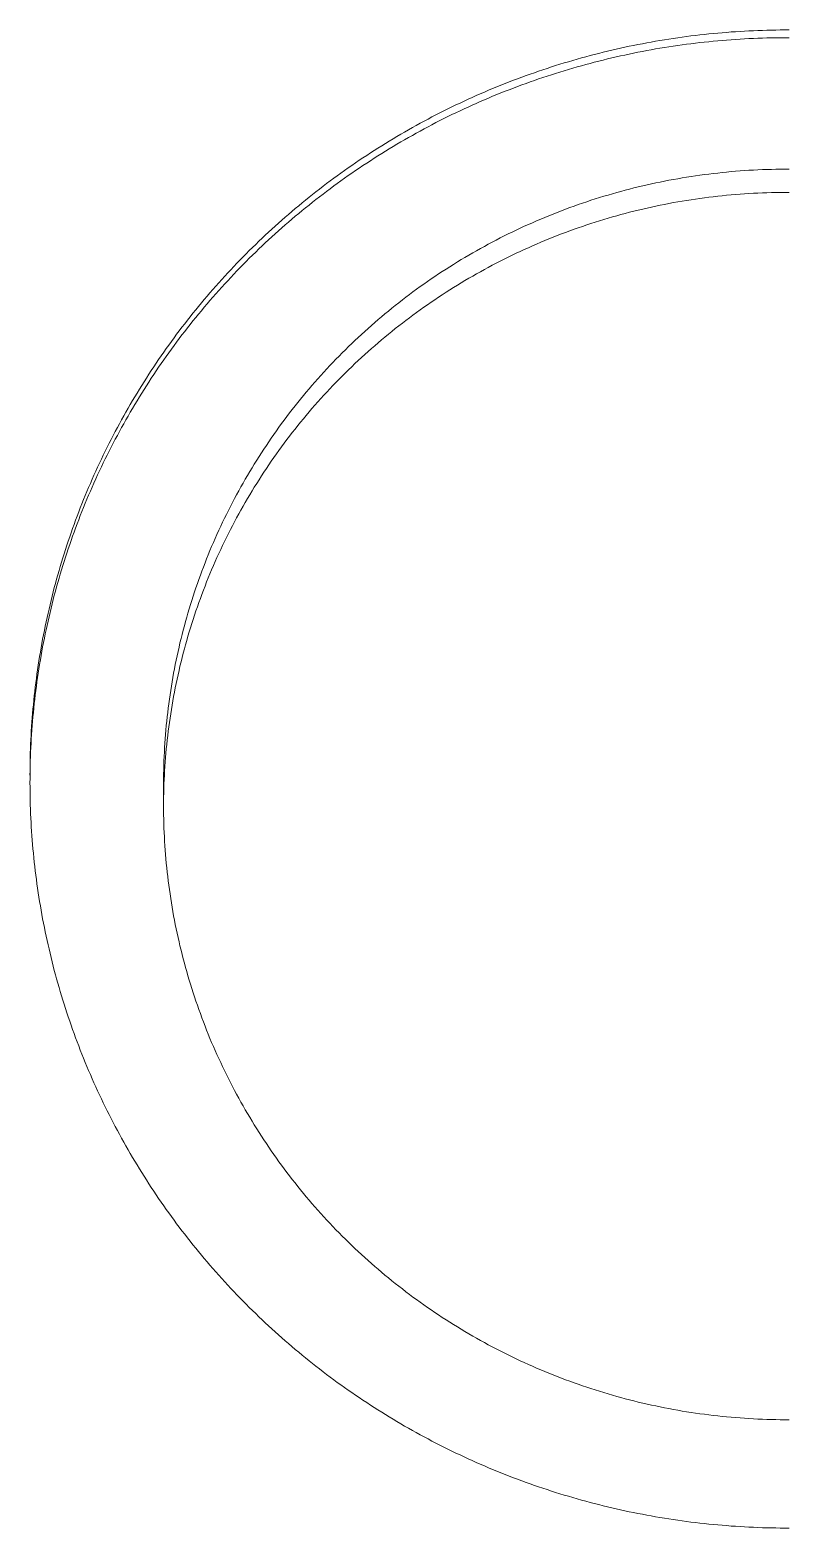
# Model space of a CAD drawing. Extents: x 65572 to 72871, y 30718 to 33858.
# Drawn here: x 65948.672 to 65949.342, y 32361.401 to 32362.726 of the extents above; entities that cross this region are included whole.
import ezdxf

# ---------------------------------------------------------------- set-up
doc = ezdxf.new("R2010")
doc.units = 0
doc.header["$LTSCALE"] = 0.5
doc.header["$MEASUREMENT"] = 0
doc.layers.get('0').update_dxf_attribs({"color": 20, "linetype": 'CONTINUOUS'})
doc.layers.add('Layout', color=154, linetype='CONTINUOUS', lineweight=5)

# ---------------------------------------------------------------- blocks, each defined once
blk = doc.blocks.new('button')
at = {"color": 0}
blk.add_line((66702.988, 37134.259), (66702.988, 37134.78), dxfattribs=at)
for points in [[(66717.039, 37151.696), (66716.938, 37151.696), (66716.837, 37151.695), (66716.737, 37151.694), (66716.636, 37151.692), (66716.536, 37151.69), (66716.435, 37151.687), (66716.335, 37151.683), (66716.234, 37151.679), (66716.134, 37151.675), (66716.033, 37151.669), (66715.933, 37151.663), (66715.833, 37151.657), (66715.732, 37151.65), (66715.632, 37151.642), (66715.532, 37151.634), (66715.431, 37151.625), (66715.331, 37151.616), (66715.231, 37151.606), (66715.131, 37151.596), (66715.031, 37151.584), (66714.931, 37151.573), (66714.832, 37151.56), (66714.732, 37151.548), (66714.632, 37151.534), (66714.533, 37151.52), (66714.433, 37151.506), (66714.334, 37151.49), (66714.235, 37151.475), (66714.135, 37151.458), (66714.036, 37151.441), (66713.937, 37151.424), (66713.838, 37151.406), (66713.74, 37151.387), (66713.641, 37151.368), (66713.542, 37151.348), (66713.444, 37151.328), (66713.346, 37151.307), (66713.247, 37151.285), (66713.149, 37151.263), (66713.052, 37151.241), (66712.954, 37151.217), (66712.856, 37151.194), (66712.759, 37151.169), (66712.661, 37151.144), (66712.564, 37151.119), (66712.467, 37151.093), (66712.37, 37151.066), (66712.273, 37151.039), (66712.177, 37151.011), (66712.081, 37150.983), (66711.984, 37150.954), (66711.888, 37150.925), (66711.792, 37150.895), (66711.697, 37150.864), (66711.601, 37150.833), (66711.506, 37150.801), (66711.411, 37150.769), (66711.316, 37150.736), (66711.221, 37150.703), (66711.127, 37150.669), (66711.032, 37150.635), (66710.938, 37150.6), (66710.844, 37150.564), (66710.751, 37150.528), (66710.657, 37150.491), (66710.564, 37150.454), (66710.471, 37150.417), (66710.378, 37150.378), (66710.286, 37150.34), (66710.193, 37150.3), (66710.101, 37150.26), (66710.009, 37150.22), (66709.918, 37150.179), (66709.827, 37150.138), (66709.735, 37150.096), (66709.645, 37150.053), (66709.554, 37150.01), (66709.464, 37149.966), (66709.374, 37149.922), (66709.284, 37149.878), (66709.194, 37149.833), (66709.105, 37149.787), (66709.016, 37149.741), (66708.927, 37149.694), (66708.839, 37149.647), (66708.751, 37149.599), (66708.663, 37149.551), (66708.576, 37149.502), (66708.488, 37149.453), (66708.401, 37149.403), (66708.315, 37149.353), (66708.228, 37149.302), (66708.142, 37149.251), (66708.057, 37149.199), (66707.971, 37149.147), (66707.886, 37149.094), (66707.801, 37149.04), (66707.717, 37148.987), (66707.633, 37148.932), (66707.549, 37148.878), (66707.465, 37148.822), (66707.382, 37148.767), (66707.299, 37148.71), (66707.217, 37148.654), (66707.135, 37148.597), (66707.053, 37148.539), (66706.972, 37148.481), (66706.89, 37148.422), (66706.81, 37148.363), (66706.729, 37148.304), (66706.649, 37148.244), (66706.57, 37148.183), (66706.49, 37148.122), (66706.411, 37148.061), (66706.333, 37147.999), (66706.255, 37147.937), (66706.177, 37147.874), (66706.099, 37147.811), (66706.022, 37147.747), (66705.946, 37147.683), (66705.869, 37147.618), (66705.794, 37147.553), (66705.718, 37147.488), (66705.643, 37147.422), (66705.568, 37147.356), (66705.494, 37147.289), (66705.42, 37147.222), (66705.347, 37147.154), (66705.273, 37147.086), (66705.201, 37147.018), (66705.129, 37146.949), (66705.057, 37146.879), (66704.985, 37146.81), (66704.914, 37146.74), (66704.844, 37146.669), (66704.773, 37146.598), (66704.704, 37146.527), (66704.634, 37146.455), (66704.566, 37146.383), (66704.497, 37146.31), (66704.429, 37146.237), (66704.362, 37146.164), (66704.294, 37146.09), (66704.228, 37146.016), (66704.162, 37145.941), (66704.096, 37145.866), (66704.03, 37145.791), (66703.966, 37145.715), (66703.901, 37145.639), (66703.837, 37145.563), (66703.774, 37145.486), (66703.711, 37145.409), (66703.648, 37145.331), (66703.586, 37145.253), (66703.524, 37145.175), (66703.463, 37145.097), (66703.402, 37145.018), (66703.342, 37144.938), (66703.282, 37144.859), (66703.223, 37144.778), (66703.164, 37144.698), (66703.106, 37144.617), (66703.048, 37144.536), (66702.991, 37144.455), (66702.934, 37144.373), (66702.878, 37144.291), (66702.822, 37144.209), (66702.767, 37144.126), (66702.712, 37144.043), (66702.657, 37143.96), (66702.604, 37143.876), (66702.55, 37143.792), (66702.497, 37143.708), (66702.445, 37143.623), (66702.393, 37143.538), (66702.342, 37143.453), (66702.291, 37143.368), (66702.241, 37143.282), (66702.191, 37143.196), (66702.142, 37143.109), (66702.093, 37143.023), (66702.045, 37142.936), (66701.997, 37142.849), (66701.95, 37142.761), (66701.903, 37142.673), (66701.857, 37142.585), (66701.812, 37142.497), (66701.767, 37142.409), (66701.722, 37142.32), (66701.678, 37142.231), (66701.635, 37142.141), (66701.592, 37142.052), (66701.549, 37141.962), (66701.507, 37141.872), (66701.466, 37141.782), (66701.425, 37141.691), (66701.385, 37141.6), (66701.346, 37141.509), (66701.306, 37141.418), (66701.268, 37141.326), (66701.23, 37141.235), (66701.192, 37141.143), (66701.156, 37141.051), (66701.119, 37140.958), (66701.083, 37140.866), (66701.048, 37140.773), (66701.014, 37140.68), (66700.979, 37140.587), (66700.946, 37140.493), (66700.913, 37140.4), (66700.88, 37140.306), (66700.849, 37140.212), (66700.817, 37140.118), (66700.786, 37140.024), (66700.756, 37139.929), (66700.727, 37139.835), (66700.698, 37139.74), (66700.669, 37139.645), (66700.641, 37139.55), (66700.614, 37139.454), (66700.587, 37139.359), (66700.561, 37139.263), (66700.535, 37139.167), (66700.51, 37139.071), (66700.486, 37138.975), (66700.462, 37138.879), (66700.439, 37138.783), (66700.416, 37138.686), (66700.394, 37138.59), (66700.372, 37138.493), (66700.351, 37138.396), (66700.331, 37138.299), (66700.311, 37138.202), (66700.292, 37138.105), (66700.273, 37138.007), (66700.255, 37137.91), (66700.238, 37137.812), (66700.221, 37137.715), (66700.205, 37137.617), (66700.189, 37137.519), (66700.174, 37137.421), (66700.159, 37137.323), (66700.145, 37137.225), (66700.132, 37137.127), (66700.119, 37137.029), (66700.107, 37136.93), (66700.096, 37136.832), (66700.085, 37136.734), (66700.074, 37136.635), (66700.064, 37136.536), (66700.055, 37136.438), (66700.047, 37136.339), (66700.039, 37136.24), (66700.031, 37136.142), (66700.024, 37136.043), (66700.018, 37135.944), (66700.012, 37135.845), (66700.007, 37135.746), (66700.003, 37135.647), (66699.999, 37135.548), (66699.996, 37135.449), (66699.993, 37135.35), (66699.991, 37135.251), (66699.989, 37135.152), (66699.989, 37135.053), (66699.988, 37134.954)], [(66717.039, 37151.522), (66716.938, 37151.522), (66716.837, 37151.521), (66716.737, 37151.52), (66716.636, 37151.518), (66716.536, 37151.516), (66716.435, 37151.513), (66716.335, 37151.51), (66716.234, 37151.506), (66716.134, 37151.501), (66716.033, 37151.496), (66715.933, 37151.49), (66715.833, 37151.483), (66715.732, 37151.476), (66715.632, 37151.469), (66715.532, 37151.46), (66715.431, 37151.452), (66715.331, 37151.442), (66715.231, 37151.432), (66715.131, 37151.422), (66715.031, 37151.411), (66714.931, 37151.399), (66714.832, 37151.387), (66714.732, 37151.374), (66714.632, 37151.361), (66714.533, 37151.346), (66714.433, 37151.332), (66714.334, 37151.317), (66714.235, 37151.301), (66714.135, 37151.285), (66714.036, 37151.268), (66713.937, 37151.25), (66713.838, 37151.232), (66713.74, 37151.214), (66713.641, 37151.194), (66713.542, 37151.175), (66713.444, 37151.154), (66713.346, 37151.133), (66713.247, 37151.112), (66713.149, 37151.09), (66713.052, 37151.067), (66712.954, 37151.044), (66712.856, 37151.02), (66712.759, 37150.996), (66712.661, 37150.971), (66712.564, 37150.945), (66712.467, 37150.919), (66712.37, 37150.892), (66712.273, 37150.865), (66712.177, 37150.838), (66712.081, 37150.809), (66711.984, 37150.78), (66711.888, 37150.751), (66711.792, 37150.721), (66711.697, 37150.69), (66711.601, 37150.659), (66711.506, 37150.628), (66711.411, 37150.595), (66711.316, 37150.563), (66711.221, 37150.529), (66711.127, 37150.495), (66711.032, 37150.461), (66710.938, 37150.426), (66710.844, 37150.39), (66710.751, 37150.354), (66710.657, 37150.318), (66710.564, 37150.281), (66710.471, 37150.243), (66710.378, 37150.205), (66710.286, 37150.166), (66710.193, 37150.127), (66710.101, 37150.087), (66710.009, 37150.046), (66709.918, 37150.005), (66709.827, 37149.964), (66709.735, 37149.922), (66709.645, 37149.879), (66709.554, 37149.836), (66709.464, 37149.793), (66709.374, 37149.749), (66709.284, 37149.704), (66709.194, 37149.659), (66709.105, 37149.613), (66709.016, 37149.567), (66708.927, 37149.52), (66708.839, 37149.473), (66708.751, 37149.425), (66708.663, 37149.377), (66708.576, 37149.328), (66708.488, 37149.279), (66708.401, 37149.229), (66708.315, 37149.179), (66708.228, 37149.128), (66708.142, 37149.077), (66708.057, 37149.025), (66707.971, 37148.973), (66707.886, 37148.92), (66707.801, 37148.867), (66707.717, 37148.813), (66707.633, 37148.759), (66707.549, 37148.704), (66707.465, 37148.649), (66707.382, 37148.593), (66707.299, 37148.537), (66707.217, 37148.48), (66707.135, 37148.423), (66707.053, 37148.365), (66706.972, 37148.307), (66706.89, 37148.249), (66706.81, 37148.19), (66706.729, 37148.13), (66706.649, 37148.07), (66706.57, 37148.009), (66706.49, 37147.949), (66706.411, 37147.887), (66706.333, 37147.825), (66706.255, 37147.763), (66706.177, 37147.7), (66706.099, 37147.637), (66706.022, 37147.573), (66705.946, 37147.509), (66705.869, 37147.445), (66705.794, 37147.38), (66705.718, 37147.314), (66705.643, 37147.248), (66705.568, 37147.182), (66705.494, 37147.115), (66705.42, 37147.048), (66705.347, 37146.98), (66705.273, 37146.912), (66705.201, 37146.844), (66705.129, 37146.775), (66705.057, 37146.706), (66704.985, 37146.636), (66704.914, 37146.566), (66704.844, 37146.495), (66704.773, 37146.424), (66704.704, 37146.353), (66704.634, 37146.281), (66704.566, 37146.209), (66704.497, 37146.136), (66704.429, 37146.063), (66704.362, 37145.99), (66704.294, 37145.916), (66704.228, 37145.842), (66704.162, 37145.768), (66704.096, 37145.693), (66704.03, 37145.617), (66703.966, 37145.542), (66703.901, 37145.466), (66703.837, 37145.389), (66703.774, 37145.312), (66703.711, 37145.235), (66703.648, 37145.158), (66703.586, 37145.08), (66703.524, 37145.001), (66703.463, 37144.923), (66703.402, 37144.844), (66703.342, 37144.765), (66703.282, 37144.685), (66703.223, 37144.605), (66703.164, 37144.524), (66703.106, 37144.444), (66703.048, 37144.363), (66702.991, 37144.281), (66702.934, 37144.2), (66702.878, 37144.118), (66702.822, 37144.035), (66702.767, 37143.952), (66702.712, 37143.869), (66702.657, 37143.786), (66702.604, 37143.702), (66702.55, 37143.618), (66702.497, 37143.534), (66702.445, 37143.45), (66702.393, 37143.365), (66702.342, 37143.28), (66702.291, 37143.194), (66702.241, 37143.108), (66702.191, 37143.022), (66702.142, 37142.936), (66702.093, 37142.849), (66702.045, 37142.762), (66701.997, 37142.675), (66701.95, 37142.588), (66701.903, 37142.5), (66701.857, 37142.412), (66701.812, 37142.323), (66701.767, 37142.235), (66701.722, 37142.146), (66701.678, 37142.057), (66701.635, 37141.968), (66701.592, 37141.878), (66701.549, 37141.788), (66701.507, 37141.698), (66701.466, 37141.608), (66701.425, 37141.517), (66701.385, 37141.427), (66701.346, 37141.336), (66701.306, 37141.244), (66701.268, 37141.153), (66701.23, 37141.061), (66701.192, 37140.969), (66701.156, 37140.877), (66701.119, 37140.785), (66701.083, 37140.692), (66701.048, 37140.599), (66701.014, 37140.506), (66700.979, 37140.413), (66700.946, 37140.32), (66700.913, 37140.226), (66700.88, 37140.132), (66700.849, 37140.039), (66700.817, 37139.944), (66700.786, 37139.85), (66700.756, 37139.756), (66700.727, 37139.661), (66700.698, 37139.566), (66700.669, 37139.471), (66700.641, 37139.376), (66700.614, 37139.281), (66700.587, 37139.185), (66700.561, 37139.089), (66700.535, 37138.994), (66700.51, 37138.898), (66700.486, 37138.802), (66700.462, 37138.705), (66700.439, 37138.609), (66700.416, 37138.513), (66700.394, 37138.416), (66700.372, 37138.319), (66700.351, 37138.222), (66700.331, 37138.125), (66700.311, 37138.028), (66700.292, 37137.931), (66700.273, 37137.834), (66700.255, 37137.736), (66700.238, 37137.639), (66700.221, 37137.541), (66700.205, 37137.443), (66700.189, 37137.345), (66700.174, 37137.248), (66700.159, 37137.15), (66700.145, 37137.051), (66700.132, 37136.953), (66700.119, 37136.855), (66700.107, 37136.757), (66700.096, 37136.658), (66700.085, 37136.56), (66700.074, 37136.461), (66700.064, 37136.363), (66700.055, 37136.264), (66700.047, 37136.165), (66700.039, 37136.067), (66700.031, 37135.968), (66700.024, 37135.869), (66700.018, 37135.77), (66700.012, 37135.671), (66700.007, 37135.572), (66700.003, 37135.473), (66699.999, 37135.374), (66699.996, 37135.276), (66699.993, 37135.176), (66699.991, 37135.077), (66699.989, 37134.978), (66699.989, 37134.879), (66699.988, 37134.78)], [(66717.039, 37148.568), (66716.938, 37148.568), (66716.837, 37148.567), (66716.737, 37148.565), (66716.636, 37148.563), (66716.535, 37148.56), (66716.435, 37148.557), (66716.334, 37148.553), (66716.234, 37148.548), (66716.133, 37148.542), (66716.033, 37148.535), (66715.933, 37148.528), (66715.832, 37148.521), (66715.732, 37148.512), (66715.632, 37148.503), (66715.532, 37148.493), (66715.431, 37148.482), (66715.332, 37148.471), (66715.232, 37148.459), (66715.132, 37148.446), (66715.032, 37148.432), (66714.932, 37148.418), (66714.833, 37148.403), (66714.734, 37148.388), (66714.634, 37148.371), (66714.535, 37148.354), (66714.436, 37148.337), (66714.337, 37148.318), (66714.239, 37148.299), (66714.14, 37148.279), (66714.041, 37148.259), (66713.943, 37148.238), (66713.845, 37148.216), (66713.747, 37148.193), (66713.649, 37148.17), (66713.551, 37148.146), (66713.454, 37148.121), (66713.357, 37148.096), (66713.26, 37148.07), (66713.163, 37148.043), (66713.066, 37148.015), (66712.969, 37147.987), (66712.873, 37147.959), (66712.777, 37147.929), (66712.681, 37147.899), (66712.586, 37147.868), (66712.49, 37147.837), (66712.395, 37147.804), (66712.3, 37147.772), (66712.205, 37147.738), (66712.111, 37147.704), (66712.017, 37147.669), (66711.923, 37147.633), (66711.829, 37147.597), (66711.735, 37147.56), (66711.642, 37147.523), (66711.549, 37147.485), (66711.457, 37147.446), (66711.365, 37147.406), (66711.273, 37147.366), (66711.181, 37147.325), (66711.089, 37147.284), (66710.998, 37147.242), (66710.907, 37147.199), (66710.817, 37147.156), (66710.727, 37147.112), (66710.637, 37147.067), (66710.547, 37147.022), (66710.458, 37146.976), (66710.369, 37146.929), (66710.281, 37146.882), (66710.193, 37146.834), (66710.105, 37146.786), (66710.017, 37146.737), (66709.93, 37146.687), (66709.844, 37146.637), (66709.757, 37146.586), (66709.671, 37146.535), (66709.586, 37146.483), (66709.5, 37146.43), (66709.415, 37146.377), (66709.331, 37146.323), (66709.247, 37146.268), (66709.163, 37146.213), (66709.08, 37146.157), (66708.997, 37146.101), (66708.915, 37146.044), (66708.833, 37145.987), (66708.751, 37145.929), (66708.67, 37145.87), (66708.589, 37145.811), (66708.509, 37145.751), (66708.429, 37145.691), (66708.35, 37145.63), (66708.271, 37145.568), (66708.192, 37145.506), (66708.114, 37145.444), (66708.036, 37145.381), (66707.959, 37145.317), (66707.883, 37145.253), (66707.806, 37145.188), (66707.731, 37145.123), (66707.655, 37145.057), (66707.581, 37144.991), (66707.506, 37144.924), (66707.433, 37144.857), (66707.359, 37144.789), (66707.286, 37144.72), (66707.214, 37144.651), (66707.142, 37144.582), (66707.071, 37144.512), (66707, 37144.441), (66706.93, 37144.37), (66706.86, 37144.299), (66706.791, 37144.227), (66706.722, 37144.155), (66706.654, 37144.082), (66706.586, 37144.008), (66706.519, 37143.934), (66706.453, 37143.86), (66706.387, 37143.785), (66706.321, 37143.71), (66706.256, 37143.634), (66706.192, 37143.558), (66706.128, 37143.481), (66706.065, 37143.404), (66706.002, 37143.327), (66705.94, 37143.249), (66705.879, 37143.17), (66705.818, 37143.091), (66705.757, 37143.012), (66705.698, 37142.932), (66705.638, 37142.852), (66705.58, 37142.772), (66705.522, 37142.691), (66705.464, 37142.609), (66705.407, 37142.527), (66705.351, 37142.445), (66705.296, 37142.363), (66705.241, 37142.28), (66705.186, 37142.196), (66705.132, 37142.113), (66705.079, 37142.028), (66705.026, 37141.944), (66704.974, 37141.859), (66704.923, 37141.774), (66704.872, 37141.688), (66704.822, 37141.602), (66704.773, 37141.516), (66704.724, 37141.429), (66704.676, 37141.342), (66704.628, 37141.255), (66704.581, 37141.167), (66704.535, 37141.079), (66704.489, 37140.991), (66704.444, 37140.902), (66704.4, 37140.813), (66704.356, 37140.724), (66704.313, 37140.635), (66704.271, 37140.545), (66704.229, 37140.454), (66704.188, 37140.364), (66704.147, 37140.273), (66704.108, 37140.182), (66704.068, 37140.091), (66704.03, 37139.999), (66703.992, 37139.907), (66703.955, 37139.815), (66703.919, 37139.723), (66703.883, 37139.63), (66703.848, 37139.537), (66703.814, 37139.444), (66703.78, 37139.351), (66703.747, 37139.257), (66703.715, 37139.163), (66703.683, 37139.069), (66703.652, 37138.975), (66703.622, 37138.88), (66703.592, 37138.786), (66703.563, 37138.691), (66703.535, 37138.595), (66703.507, 37138.5), (66703.481, 37138.405), (66703.455, 37138.309), (66703.429, 37138.213), (66703.404, 37138.117), (66703.38, 37138.021), (66703.357, 37137.924), (66703.335, 37137.828), (66703.313, 37137.731), (66703.291, 37137.634), (66703.271, 37137.537), (66703.251, 37137.44), (66703.232, 37137.342), (66703.214, 37137.245), (66703.196, 37137.147), (66703.179, 37137.05), (66703.163, 37136.952), (66703.148, 37136.854), (66703.133, 37136.756), (66703.119, 37136.658), (66703.105, 37136.559), (66703.093, 37136.461), (66703.081, 37136.363), (66703.07, 37136.264), (66703.059, 37136.166), (66703.049, 37136.067), (66703.04, 37135.968), (66703.032, 37135.869), (66703.024, 37135.771), (66703.018, 37135.672), (66703.011, 37135.573), (66703.006, 37135.474), (66703.001, 37135.375), (66702.997, 37135.276), (66702.994, 37135.177), (66702.992, 37135.078), (66702.99, 37134.979), (66702.989, 37134.879), (66702.988, 37134.78)], [(66717.039, 37148.047), (66716.938, 37148.047), (66716.837, 37148.046), (66716.737, 37148.044), (66716.636, 37148.042), (66716.535, 37148.039), (66716.435, 37148.036), (66716.334, 37148.032), (66716.234, 37148.027), (66716.133, 37148.021), (66716.033, 37148.015), (66715.933, 37148.007), (66715.832, 37148), (66715.732, 37147.991), (66715.632, 37147.982), (66715.532, 37147.972), (66715.431, 37147.961), (66715.332, 37147.95), (66715.232, 37147.938), (66715.132, 37147.925), (66715.032, 37147.911), (66714.932, 37147.897), (66714.833, 37147.882), (66714.734, 37147.867), (66714.634, 37147.85), (66714.535, 37147.833), (66714.436, 37147.816), (66714.337, 37147.797), (66714.239, 37147.778), (66714.14, 37147.758), (66714.041, 37147.738), (66713.943, 37147.717), (66713.845, 37147.695), (66713.747, 37147.672), (66713.649, 37147.649), (66713.551, 37147.625), (66713.454, 37147.6), (66713.357, 37147.575), (66713.26, 37147.549), (66713.163, 37147.522), (66713.066, 37147.495), (66712.969, 37147.466), (66712.873, 37147.438), (66712.777, 37147.408), (66712.681, 37147.378), (66712.586, 37147.347), (66712.49, 37147.316), (66712.395, 37147.283), (66712.3, 37147.251), (66712.205, 37147.217), (66712.111, 37147.183), (66712.017, 37147.148), (66711.923, 37147.112), (66711.829, 37147.076), (66711.735, 37147.039), (66711.642, 37147.002), (66711.549, 37146.964), (66711.457, 37146.925), (66711.365, 37146.885), (66711.273, 37146.845), (66711.181, 37146.804), (66711.089, 37146.763), (66710.998, 37146.721), (66710.907, 37146.678), (66710.817, 37146.635), (66710.727, 37146.591), (66710.637, 37146.546), (66710.547, 37146.501), (66710.458, 37146.455), (66710.369, 37146.408), (66710.281, 37146.361), (66710.193, 37146.313), (66710.105, 37146.265), (66710.017, 37146.216), (66709.93, 37146.166), (66709.844, 37146.116), (66709.757, 37146.065), (66709.671, 37146.014), (66709.586, 37145.962), (66709.5, 37145.909), (66709.415, 37145.856), (66709.331, 37145.802), (66709.247, 37145.747), (66709.163, 37145.692), (66709.08, 37145.636), (66708.997, 37145.58), (66708.915, 37145.523), (66708.833, 37145.466), (66708.751, 37145.408), (66708.67, 37145.349), (66708.589, 37145.29), (66708.509, 37145.23), (66708.429, 37145.17), (66708.35, 37145.109), (66708.271, 37145.048), (66708.192, 37144.986), (66708.114, 37144.923), (66708.036, 37144.86), (66707.959, 37144.796), (66707.883, 37144.732), (66707.806, 37144.667), (66707.731, 37144.602), (66707.655, 37144.536), (66707.581, 37144.47), (66707.506, 37144.403), (66707.433, 37144.336), (66707.359, 37144.268), (66707.286, 37144.199), (66707.214, 37144.13), (66707.142, 37144.061), (66707.071, 37143.991), (66707, 37143.92), (66706.93, 37143.85), (66706.86, 37143.778), (66706.791, 37143.706), (66706.722, 37143.634), (66706.654, 37143.561), (66706.586, 37143.487), (66706.519, 37143.413), (66706.453, 37143.339), (66706.387, 37143.264), (66706.321, 37143.189), (66706.256, 37143.113), (66706.192, 37143.037), (66706.128, 37142.96), (66706.065, 37142.883), (66706.002, 37142.806), (66705.94, 37142.728), (66705.879, 37142.649), (66705.818, 37142.57), (66705.757, 37142.491), (66705.698, 37142.411), (66705.638, 37142.331), (66705.58, 37142.251), (66705.522, 37142.17), (66705.464, 37142.088), (66705.407, 37142.007), (66705.351, 37141.924), (66705.296, 37141.842), (66705.241, 37141.759), (66705.186, 37141.675), (66705.132, 37141.592), (66705.079, 37141.508), (66705.026, 37141.423), (66704.974, 37141.338), (66704.923, 37141.253), (66704.872, 37141.167), (66704.822, 37141.081), (66704.773, 37140.995), (66704.724, 37140.908), (66704.676, 37140.821), (66704.628, 37140.734), (66704.581, 37140.646), (66704.535, 37140.558), (66704.489, 37140.47), (66704.444, 37140.381), (66704.4, 37140.292), (66704.356, 37140.203), (66704.313, 37140.114), (66704.271, 37140.024), (66704.229, 37139.934), (66704.188, 37139.843), (66704.147, 37139.752), (66704.108, 37139.661), (66704.068, 37139.57), (66704.03, 37139.478), (66703.992, 37139.386), (66703.955, 37139.294), (66703.919, 37139.202), (66703.883, 37139.109), (66703.848, 37139.016), (66703.814, 37138.923), (66703.78, 37138.83), (66703.747, 37138.736), (66703.715, 37138.642), (66703.683, 37138.548), (66703.652, 37138.454), (66703.622, 37138.359), (66703.592, 37138.265), (66703.563, 37138.17), (66703.535, 37138.074), (66703.507, 37137.979), (66703.481, 37137.884), (66703.455, 37137.788), (66703.429, 37137.692), (66703.404, 37137.596), (66703.38, 37137.5), (66703.357, 37137.403), (66703.335, 37137.307), (66703.313, 37137.21), (66703.291, 37137.113), (66703.271, 37137.016), (66703.251, 37136.919), (66703.232, 37136.821), (66703.214, 37136.724), (66703.196, 37136.626), (66703.179, 37136.529), (66703.163, 37136.431), (66703.148, 37136.333), (66703.133, 37136.235), (66703.119, 37136.137), (66703.105, 37136.039), (66703.093, 37135.94), (66703.081, 37135.842), (66703.07, 37135.743), (66703.059, 37135.645), (66703.049, 37135.546), (66703.04, 37135.447), (66703.032, 37135.349), (66703.024, 37135.25), (66703.018, 37135.151), (66703.011, 37135.052), (66703.006, 37134.953), (66703.001, 37134.854), (66702.997, 37134.755), (66702.994, 37134.656), (66702.992, 37134.557), (66702.99, 37134.458), (66702.989, 37134.358), (66702.988, 37134.259)], [(66699.988, 37134.78), (66699.989, 37134.681), (66699.989, 37134.582), (66699.991, 37134.483), (66699.993, 37134.384), (66699.996, 37134.285), (66699.999, 37134.186), (66700.003, 37134.087), (66700.007, 37133.988), (66700.012, 37133.889), (66700.018, 37133.79), (66700.024, 37133.692), (66700.031, 37133.593), (66700.039, 37133.494), (66700.047, 37133.395), (66700.055, 37133.297), (66700.064, 37133.198), (66700.074, 37133.099), (66700.085, 37133.001), (66700.096, 37132.902), (66700.107, 37132.804), (66700.119, 37132.706), (66700.132, 37132.607), (66700.145, 37132.509), (66700.159, 37132.411), (66700.174, 37132.313), (66700.189, 37132.215), (66700.205, 37132.117), (66700.221, 37132.02), (66700.238, 37131.922), (66700.255, 37131.824), (66700.273, 37131.727), (66700.292, 37131.63), (66700.311, 37131.532), (66700.331, 37131.435), (66700.351, 37131.338), (66700.372, 37131.241), (66700.394, 37131.145), (66700.416, 37131.048), (66700.439, 37130.952), (66700.462, 37130.855), (66700.486, 37130.759), (66700.51, 37130.663), (66700.535, 37130.567), (66700.561, 37130.471), (66700.587, 37130.376), (66700.614, 37130.28), (66700.641, 37130.185), (66700.669, 37130.09), (66700.698, 37129.995), (66700.727, 37129.9), (66700.756, 37129.805), (66700.786, 37129.711), (66700.817, 37129.616), (66700.849, 37129.522), (66700.88, 37129.428), (66700.913, 37129.334), (66700.946, 37129.241), (66700.979, 37129.147), (66701.014, 37129.054), (66701.048, 37128.961), (66701.083, 37128.869), (66701.119, 37128.776), (66701.156, 37128.684), (66701.192, 37128.592), (66701.23, 37128.5), (66701.268, 37128.408), (66701.306, 37128.316), (66701.346, 37128.225), (66701.385, 37128.134), (66701.425, 37128.043), (66701.466, 37127.953), (66701.507, 37127.862), (66701.549, 37127.772), (66701.592, 37127.683), (66701.635, 37127.593), (66701.678, 37127.504), (66701.722, 37127.415), (66701.767, 37127.326), (66701.812, 37127.237), (66701.857, 37127.149), (66701.903, 37127.061), (66701.95, 37126.973), (66701.997, 37126.886), (66702.045, 37126.798), (66702.093, 37126.711), (66702.142, 37126.625), (66702.191, 37126.538), (66702.241, 37126.452), (66702.291, 37126.367), (66702.342, 37126.281), (66702.393, 37126.196), (66702.445, 37126.111), (66702.497, 37126.026), (66702.55, 37125.942), (66702.604, 37125.858), (66702.657, 37125.775), (66702.712, 37125.691), (66702.767, 37125.608), (66702.822, 37125.525), (66702.878, 37125.443), (66702.934, 37125.361), (66702.991, 37125.279), (66703.048, 37125.198), (66703.106, 37125.117), (66703.164, 37125.036), (66703.223, 37124.956), (66703.282, 37124.876), (66703.342, 37124.796), (66703.402, 37124.717), (66703.463, 37124.638), (66703.524, 37124.559), (66703.586, 37124.481), (66703.648, 37124.403), (66703.711, 37124.325), (66703.774, 37124.248), (66703.837, 37124.171), (66703.901, 37124.095), (66703.966, 37124.019), (66704.03, 37123.943), (66704.096, 37123.868), (66704.162, 37123.793), (66704.228, 37123.718), (66704.294, 37123.644), (66704.362, 37123.571), (66704.429, 37123.497), (66704.497, 37123.424), (66704.566, 37123.352), (66704.634, 37123.279), (66704.704, 37123.208), (66704.773, 37123.136), (66704.844, 37123.065), (66704.914, 37122.995), (66704.985, 37122.925), (66705.057, 37122.855), (66705.129, 37122.786), (66705.201, 37122.717), (66705.273, 37122.648), (66705.347, 37122.58), (66705.42, 37122.513), (66705.494, 37122.445), (66705.568, 37122.379), (66705.643, 37122.312), (66705.718, 37122.246), (66705.794, 37122.181), (66705.869, 37122.116), (66705.946, 37122.051), (66706.022, 37121.987), (66706.099, 37121.924), (66706.177, 37121.86), (66706.255, 37121.798), (66706.333, 37121.735), (66706.411, 37121.673), (66706.49, 37121.612), (66706.57, 37121.551), (66706.649, 37121.491), (66706.729, 37121.431), (66706.81, 37121.371), (66706.89, 37121.312), (66706.972, 37121.253), (66707.053, 37121.195), (66707.135, 37121.138), (66707.217, 37121.081), (66707.299, 37121.024), (66707.382, 37120.968), (66707.465, 37120.912), (66707.549, 37120.857), (66707.633, 37120.802), (66707.717, 37120.748), (66707.801, 37120.694), (66707.886, 37120.641), (66707.971, 37120.588), (66708.057, 37120.535), (66708.142, 37120.484), (66708.228, 37120.432), (66708.315, 37120.382), (66708.401, 37120.331), (66708.488, 37120.282), (66708.576, 37120.232), (66708.663, 37120.184), (66708.751, 37120.135), (66708.839, 37120.088), (66708.927, 37120.04), (66709.016, 37119.994), (66709.105, 37119.947), (66709.194, 37119.902), (66709.284, 37119.857), (66709.374, 37119.812), (66709.464, 37119.768), (66709.554, 37119.724), (66709.645, 37119.681), (66709.735, 37119.639), (66709.827, 37119.597), (66709.918, 37119.555), (66710.009, 37119.514), (66710.101, 37119.474), (66710.193, 37119.434), (66710.286, 37119.395), (66710.378, 37119.356), (66710.471, 37119.318), (66710.564, 37119.28), (66710.657, 37119.243), (66710.751, 37119.206), (66710.844, 37119.17), (66710.938, 37119.135), (66711.032, 37119.1), (66711.127, 37119.065), (66711.221, 37119.031), (66711.316, 37118.998), (66711.411, 37118.965), (66711.506, 37118.933), (66711.601, 37118.901), (66711.697, 37118.87), (66711.792, 37118.84), (66711.888, 37118.81), (66711.984, 37118.78), (66712.081, 37118.751), (66712.177, 37118.723), (66712.273, 37118.695), (66712.37, 37118.668), (66712.467, 37118.642), (66712.564, 37118.615), (66712.661, 37118.59), (66712.759, 37118.565), (66712.856, 37118.541), (66712.954, 37118.517), (66713.052, 37118.494), (66713.149, 37118.471), (66713.247, 37118.449), (66713.346, 37118.427), (66713.444, 37118.406), (66713.542, 37118.386), (66713.641, 37118.366), (66713.74, 37118.347), (66713.838, 37118.328), (66713.937, 37118.31), (66714.036, 37118.293), (66714.135, 37118.276), (66714.235, 37118.26), (66714.334, 37118.244), (66714.433, 37118.229), (66714.533, 37118.214), (66714.632, 37118.2), (66714.732, 37118.187), (66714.832, 37118.174), (66714.931, 37118.162), (66715.031, 37118.15), (66715.131, 37118.139), (66715.231, 37118.128), (66715.331, 37118.118), (66715.431, 37118.109), (66715.532, 37118.1), (66715.632, 37118.092), (66715.732, 37118.084), (66715.833, 37118.077), (66715.933, 37118.071), (66716.033, 37118.065), (66716.134, 37118.06), (66716.234, 37118.055), (66716.335, 37118.051), (66716.435, 37118.047), (66716.536, 37118.045), (66716.636, 37118.042), (66716.737, 37118.04), (66716.837, 37118.039), (66716.938, 37118.039), (66717.039, 37118.039)], [(66702.988, 37134.259), (66702.989, 37134.16), (66702.99, 37134.061), (66702.992, 37133.962), (66702.994, 37133.863), (66702.997, 37133.764), (66703.001, 37133.665), (66703.006, 37133.566), (66703.011, 37133.467), (66703.018, 37133.368), (66703.024, 37133.269), (66703.032, 37133.17), (66703.04, 37133.071), (66703.049, 37132.973), (66703.059, 37132.874), (66703.07, 37132.776), (66703.081, 37132.677), (66703.093, 37132.579), (66703.105, 37132.48), (66703.119, 37132.382), (66703.133, 37132.284), (66703.148, 37132.186), (66703.163, 37132.088), (66703.179, 37131.99), (66703.196, 37131.892), (66703.214, 37131.795), (66703.232, 37131.697), (66703.251, 37131.6), (66703.271, 37131.503), (66703.291, 37131.406), (66703.313, 37131.309), (66703.335, 37131.212), (66703.357, 37131.116), (66703.38, 37131.019), (66703.404, 37130.923), (66703.429, 37130.827), (66703.455, 37130.731), (66703.481, 37130.635), (66703.507, 37130.54), (66703.535, 37130.444), (66703.563, 37130.349), (66703.592, 37130.254), (66703.622, 37130.159), (66703.652, 37130.065), (66703.683, 37129.971), (66703.715, 37129.877), (66703.747, 37129.783), (66703.78, 37129.689), (66703.814, 37129.596), (66703.848, 37129.502), (66703.883, 37129.41), (66703.919, 37129.317), (66703.955, 37129.225), (66703.992, 37129.132), (66704.03, 37129.04), (66704.068, 37128.949), (66704.108, 37128.858), (66704.147, 37128.766), (66704.188, 37128.676), (66704.229, 37128.585), (66704.271, 37128.495), (66704.313, 37128.405), (66704.356, 37128.316), (66704.4, 37128.226), (66704.444, 37128.137), (66704.489, 37128.049), (66704.535, 37127.96), (66704.581, 37127.872), (66704.628, 37127.785), (66704.676, 37127.697), (66704.724, 37127.61), (66704.773, 37127.524), (66704.822, 37127.437), (66704.872, 37127.351), (66704.923, 37127.266), (66704.974, 37127.181), (66705.026, 37127.096), (66705.079, 37127.011), (66705.132, 37126.927), (66705.186, 37126.843), (66705.241, 37126.76), (66705.296, 37126.677), (66705.351, 37126.594), (66705.407, 37126.512), (66705.464, 37126.43), (66705.522, 37126.349), (66705.58, 37126.268), (66705.638, 37126.188), (66705.698, 37126.107), (66705.757, 37126.028), (66705.818, 37125.948), (66705.879, 37125.869), (66705.94, 37125.791), (66706.002, 37125.713), (66706.065, 37125.635), (66706.128, 37125.558), (66706.192, 37125.482), (66706.256, 37125.406), (66706.321, 37125.33), (66706.387, 37125.254), (66706.453, 37125.18), (66706.519, 37125.105), (66706.586, 37125.031), (66706.654, 37124.958), (66706.722, 37124.885), (66706.791, 37124.813), (66706.86, 37124.741), (66706.93, 37124.669), (66707, 37124.598), (66707.071, 37124.528), (66707.142, 37124.458), (66707.214, 37124.388), (66707.286, 37124.319), (66707.359, 37124.251), (66707.433, 37124.183), (66707.506, 37124.116), (66707.581, 37124.049), (66707.655, 37123.983), (66707.731, 37123.917), (66707.806, 37123.851), (66707.883, 37123.787), (66707.959, 37123.723), (66708.036, 37123.659), (66708.114, 37123.596), (66708.192, 37123.533), (66708.271, 37123.471), (66708.35, 37123.41), (66708.429, 37123.349), (66708.509, 37123.289), (66708.589, 37123.229), (66708.67, 37123.17), (66708.751, 37123.111), (66708.833, 37123.053), (66708.915, 37122.996), (66708.997, 37122.939), (66709.08, 37122.882), (66709.163, 37122.827), (66709.247, 37122.772), (66709.331, 37122.717), (66709.415, 37122.663), (66709.5, 37122.61), (66709.586, 37122.557), (66709.671, 37122.505), (66709.757, 37122.454), (66709.844, 37122.403), (66709.93, 37122.352), (66710.017, 37122.303), (66710.105, 37122.254), (66710.193, 37122.205), (66710.281, 37122.157), (66710.369, 37122.11), (66710.458, 37122.064), (66710.547, 37122.018), (66710.637, 37121.973), (66710.727, 37121.928), (66710.817, 37121.884), (66710.907, 37121.841), (66710.998, 37121.798), (66711.089, 37121.756), (66711.181, 37121.714), (66711.273, 37121.673), (66711.365, 37121.633), (66711.457, 37121.594), (66711.549, 37121.555), (66711.642, 37121.517), (66711.735, 37121.479), (66711.829, 37121.442), (66711.923, 37121.406), (66712.017, 37121.371), (66712.111, 37121.336), (66712.205, 37121.302), (66712.3, 37121.268), (66712.395, 37121.235), (66712.49, 37121.203), (66712.586, 37121.172), (66712.681, 37121.141), (66712.777, 37121.111), (66712.873, 37121.081), (66712.969, 37121.052), (66713.066, 37121.024), (66713.163, 37120.997), (66713.26, 37120.97), (66713.357, 37120.944), (66713.454, 37120.919), (66713.551, 37120.894), (66713.649, 37120.87), (66713.747, 37120.847), (66713.845, 37120.824), (66713.943, 37120.802), (66714.041, 37120.781), (66714.14, 37120.76), (66714.239, 37120.741), (66714.337, 37120.722), (66714.436, 37120.703), (66714.535, 37120.685), (66714.634, 37120.668), (66714.734, 37120.652), (66714.833, 37120.636), (66714.932, 37120.622), (66715.032, 37120.607), (66715.132, 37120.594), (66715.232, 37120.581), (66715.332, 37120.569), (66715.431, 37120.558), (66715.532, 37120.547), (66715.632, 37120.537), (66715.732, 37120.528), (66715.832, 37120.519), (66715.933, 37120.511), (66716.033, 37120.504), (66716.133, 37120.498), (66716.234, 37120.492), (66716.334, 37120.487), (66716.435, 37120.483), (66716.535, 37120.479), (66716.636, 37120.476), (66716.737, 37120.474), (66716.837, 37120.473), (66716.938, 37120.472), (66717.039, 37120.472)]]:
    blk.add_lwpolyline(points, dxfattribs=at)

msp = doc.modelspace()

# ---------------------------------------------------------------- block references
at = {"layer": 'Layout', "linetype": 'ByBlock', "xscale": 0.0393700787402214, "yscale": 0.0393700787402214, "zscale": 0.0393700787402214}
msp.add_blockref('button', (63322.688658, 30900.060517), dxfattribs=at)

doc.saveas('drawing.dxf')
